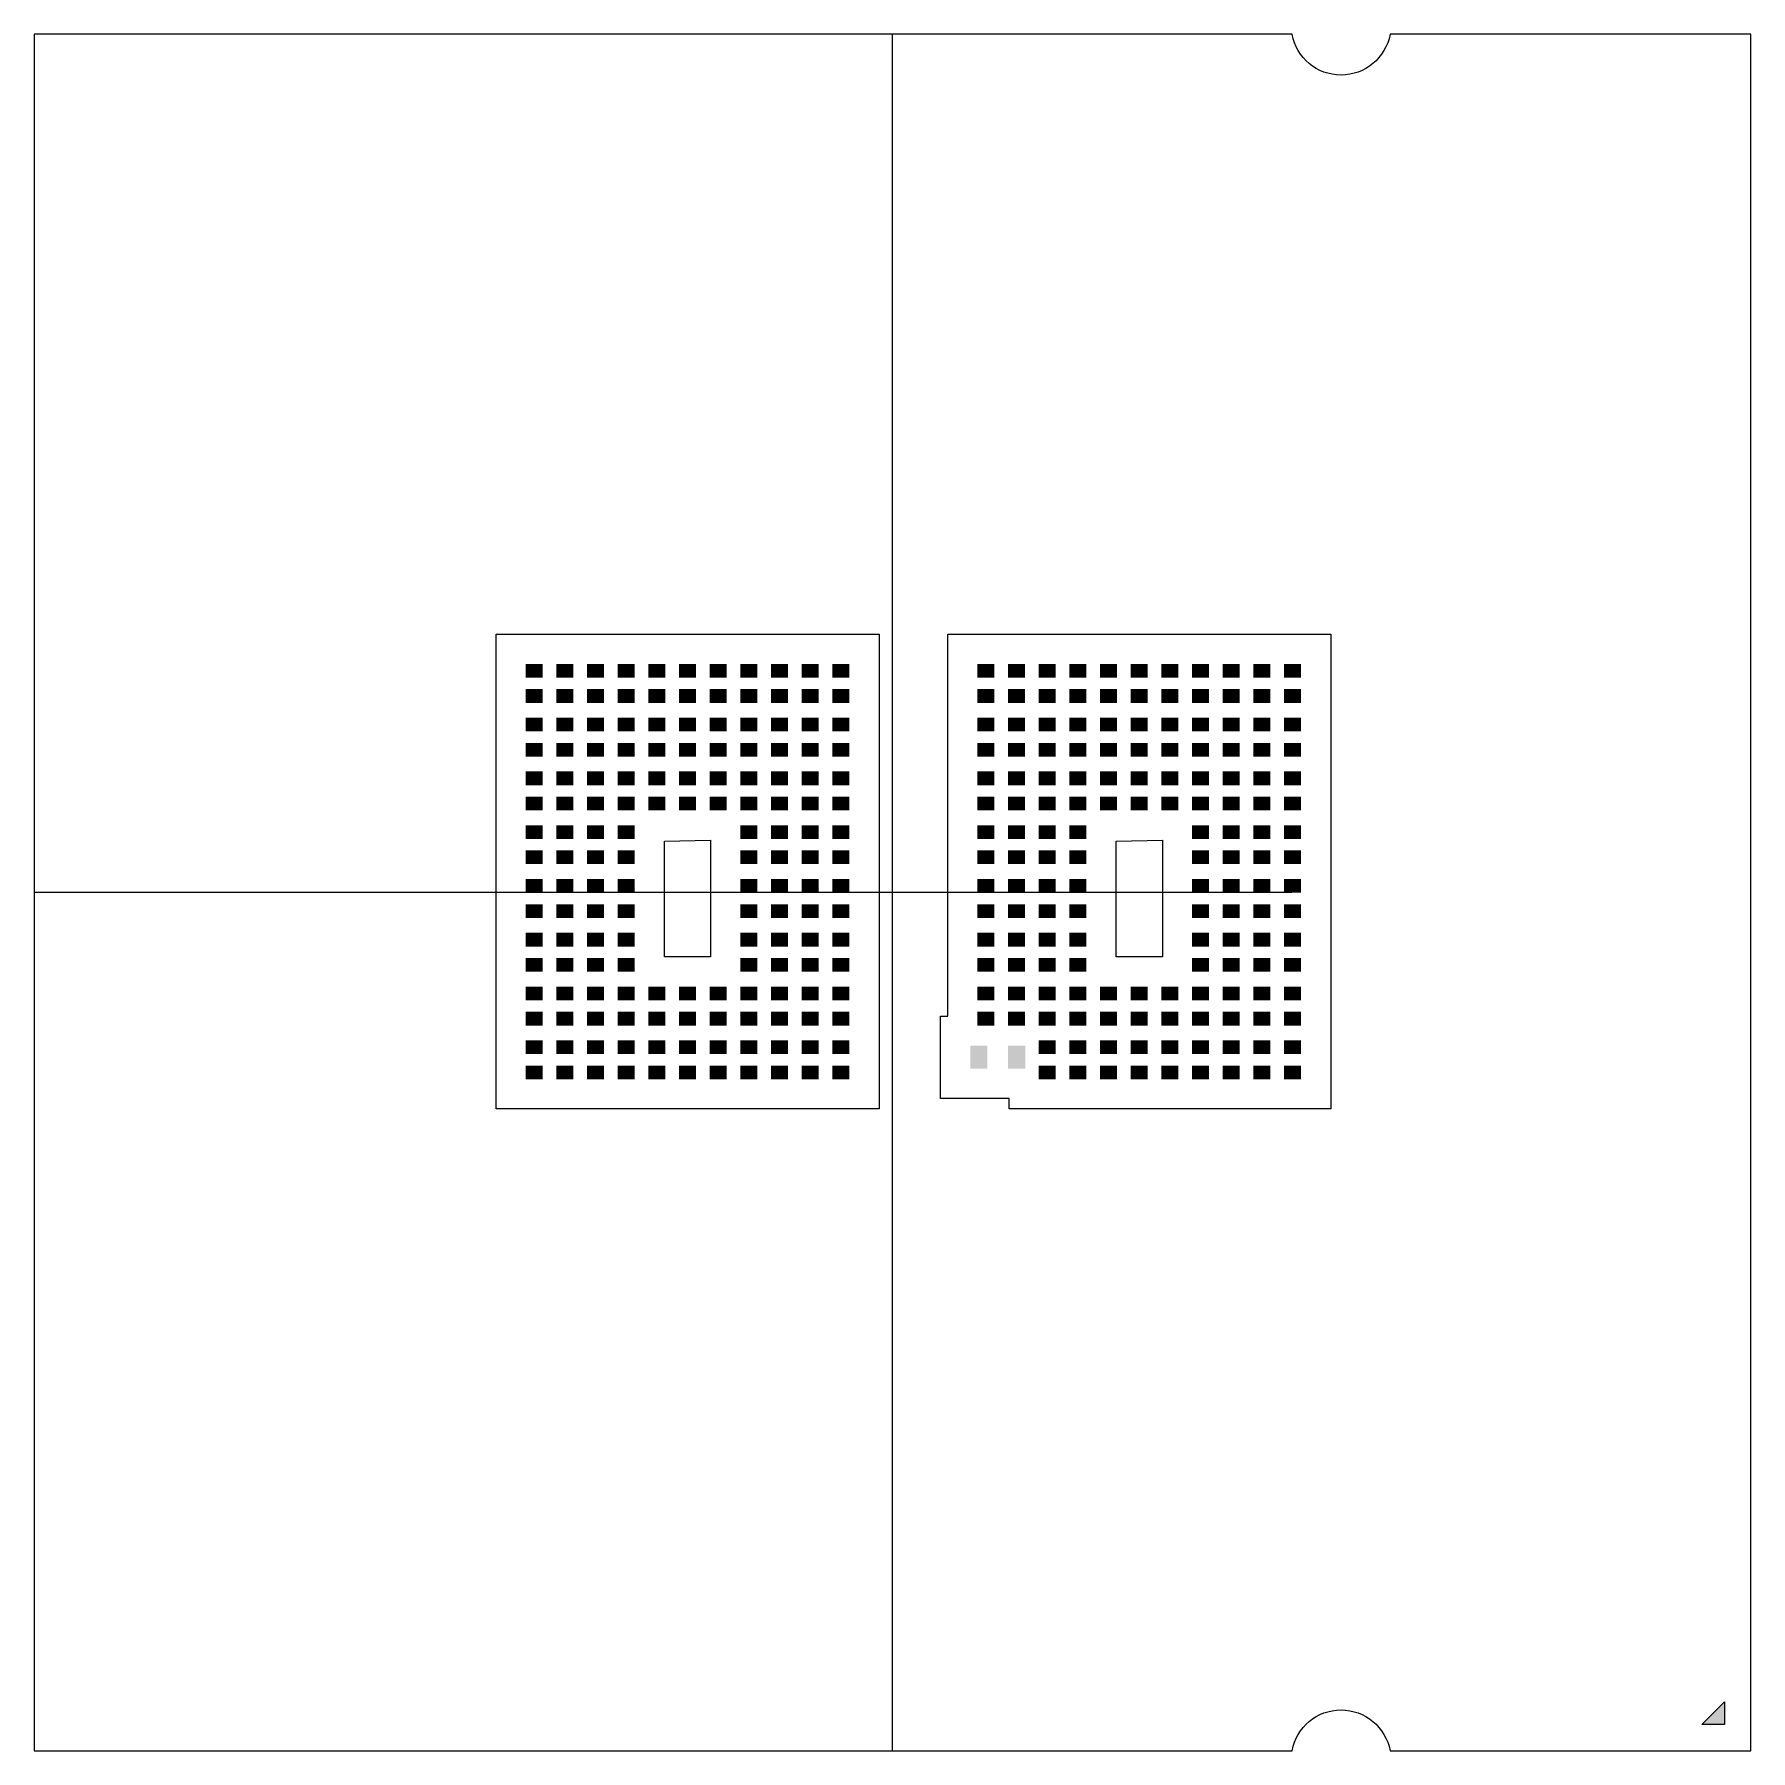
# Model space of a CAD drawing. Extents: x -18750 to 18750, y -18750 to 18750.
import ezdxf

# ---------------------------------------------------------------- set-up
doc = ezdxf.new("R2010")
doc.units = 0
doc.header["$MEASUREMENT"] = 0
doc.linetypes.add('CENTER2', pattern=[1.125, 0.75, -0.125, 0.125, -0.125])
doc.layers.get('0').update_dxf_attribs({"linetype": 'CONTINUOUS'})
for name, color, linetype in [('jigstreet', 7, 'Continuous'), ('PKG_OUTLINE', 81, 'CONTINUOUS'), ('SOLDERMASK_PADS_BTM', 12, 'CONTINUOUS')]:
    doc.layers.add(name, color=color, linetype=linetype)

# ---------------------------------------------------------------- blocks, each defined once
blk = doc.blocks.new('*U0')
at = {"color": 0, "linetype": 'CENTER2', "transparency": 16777216}
blk.add_line((0, -18750.12), (0, 18750.12), dxfattribs=at)
blk = doc.blocks.new('*U1')
at = {"color": 0, "linetype": 'CENTER2', "transparency": 16777216}
blk.add_line((13739.373, 0), (-13739.373, 0), dxfattribs=at)

msp = doc.modelspace()

# ---------------------------------------------------------------- hatches: boundary and pattern name
at = {"layer": 'SOLDERMASK_PADS_BTM'}
msp.add_hatch(color=256, dxfattribs=at).paths.add_polyline_path([(18180, -17680), (18180, -18180), (17680, -18180)], flags=0)

# ---------------------------------------------------------------- linework, layer by layer
at = {"layer": 'jigstreet'}
for points in [[(-6628, -4730), (-7018, -4730), (-7298, -4730), (-7968, -4730), (-8638, -4730), (-8662, -4729), (-8663, -4706), (-8663, -4156), (-8663, -3531), (-8663, -3155), (-8663, -2981), (-8663, -2605), (-8663, -2356), (-8663, -1980), (-8663, -1806), (-8663, -1430), (-8663, -1181), (-8663, -805), (-8663, -631), (-8663, -255), (-8663, -6), (-8663, 370), (-8663, 544), (-8663, 920), (-8663, 1169), (-8663, 1545), (-8663, 1719), (-8663, 2095), (-8663, 2344), (-8663, 2720), (-8663, 2894), (-8663, 3270), (-8663, 3519), (-8663, 3895), (-8663, 4069), (-8663, 4445), (-8663, 5070), (-8663, 5620), (-8662, 5643), (-8638, 5645), (-7968, 5645), (-7298, 5645), (-7018, 5645), (-6628, 5645), (-6348, 5645), (-5958, 5645), (-5678, 5645), (-5288, 5645), (-5008, 5645), (-4618, 5645), (-4338, 5645), (-3948, 5645), (-3668, 5645), (-3278, 5645), (-2998, 5645), (-2608, 5645), (-2328, 5645), (-1938, 5645), (-1658, 5645), (-988, 5645), (-318, 5645), (-294, 5643), (-293, 5620), (-293, 5070), (-293, 4445), (-293, 4069), (-293, 3895), (-293, 3519), (-293, 3270), (-293, 2894), (-293, 2720), (-293, 2344), (-293, 2095), (-293, 1719), (-293, 1545), (-293, 1169), (-293, 920), (-293, 544), (-293, 370), (-293, -6), (-293, -255), (-293, -631), (-293, -805), (-293, -1181), (-293, -1430), (-293, -1806), (-293, -1980), (-293, -2356), (-293, -2605), (-293, -2981), (-293, -3155), (-293, -3531), (-293, -4156), (-293, -4706), (-294, -4729), (-318, -4730), (-988, -4730), (-1658, -4730), (-1938, -4730), (-2328, -4730), (-2608, -4730), (-2998, -4730), (-3278, -4730), (-3668, -4730), (-3948, -4730), (-4338, -4730), (-4618, -4730), (-5008, -4730), (-5288, -4730), (-5678, -4730), (-5958, -4730), (-6348, -4730), (-6628, -4730)], [(1900, -4500), (1074, -4500), (1050, -4499), (1049, -4475), (1049, -2725), (1050, -2701), (1074, -2700), (1207, -2700), (1207, -2356), (1207, -1980), (1207, -1806), (1207, -1430), (1207, -1181), (1207, -805), (1207, -631), (1207, -255), (1207, -6), (1207, 370), (1207, 544), (1207, 920), (1207, 1169), (1207, 1545), (1207, 1719), (1207, 2095), (1207, 2344), (1207, 2720), (1207, 2894), (1207, 3270), (1207, 3519), (1207, 3895), (1207, 4069), (1207, 4445), (1207, 5070), (1207, 5620), (1208, 5643), (1232, 5645), (1902, 5645), (2572, 5645), (2852, 5645), (3242, 5645), (3522, 5645), (3912, 5645), (4192, 5645), (4582, 5645), (4862, 5645), (5252, 5645), (5532, 5645), (5922, 5645), (6202, 5645), (6592, 5645), (6872, 5645), (7262, 5645), (7542, 5645), (7932, 5645), (8212, 5645), (8882, 5645), (9552, 5645), (9576, 5643), (9577, 5620), (9577, 5070), (9577, 4445), (9577, 4069), (9577, 3895), (9577, 3519), (9577, 3270), (9577, 2894), (9577, 2720), (9577, 2344), (9577, 2095), (9577, 1719), (9577, 1545), (9577, 1169), (9577, 920), (9577, 544), (9577, 370), (9577, -6), (9577, -255), (9577, -631), (9577, -805), (9577, -1181), (9577, -1430), (9577, -1806), (9577, -1980), (9577, -2356), (9577, -2605), (9577, -2981), (9577, -3155), (9577, -3531), (9577, -4156), (9577, -4706), (9576, -4729), (9552, -4730), (8882, -4730), (8212, -4730), (7932, -4730), (7542, -4730), (7262, -4730), (6872, -4730), (6592, -4730), (6202, -4730), (5922, -4730), (5532, -4730), (5252, -4730), (4862, -4730), (4582, -4730), (4192, -4730), (3912, -4730), (3242, -4730), (2572, -4730), (2548, -4729), (2547, -4706), (2547, -4500), (1900, -4500)], [(-4983, 1120), (-3974, 1143), (-3974, -1404), (-4982, -1404), (-4983, 1120)], [(4887, 1120), (5896, 1143), (5896, -1404), (4888, -1404), (4887, 1120)]]:
    msp.add_lwpolyline(points, dxfattribs=at)
at = {"layer": 'PKG_OUTLINE'}
msp.add_lwpolyline([(10871, -18750), (18750, -18750), (18750, 18750), (10871, 18750, -0.830616), (8729, 18750), (-18750, 18750), (-18750, -18750), (8729, -18750, -0.830616)], format="xyb", close=True, dxfattribs=at)
at = {"layer": 'SOLDERMASK_PADS_BTM'}
msp.add_lwpolyline([(18180, -17680), (18180, -18180), (17680, -18180)], close=True, dxfattribs=at)
for points in [[(-8013, 4694), (-7643, 4694), (-8013, 4994), (-7643, 4994)], [(-7343, 4694), (-6973, 4694), (-7343, 4994), (-6973, 4994)], [(-6673, 4694), (-6303, 4694), (-6673, 4994), (-6303, 4994)], [(-6003, 4694), (-5633, 4694), (-6003, 4994), (-5633, 4994)], [(-5333, 4694), (-4963, 4694), (-5333, 4994), (-4963, 4994)], [(-4663, 4694), (-4293, 4694), (-4663, 4994), (-4293, 4994)], [(-3993, 4694), (-3623, 4694), (-3993, 4994), (-3623, 4994)], [(-3323, 4694), (-2953, 4694), (-3323, 4994), (-2953, 4994)], [(-2653, 4694), (-2283, 4694), (-2653, 4994), (-2283, 4994)], [(-1983, 4694), (-1613, 4694), (-1983, 4994), (-1613, 4994)], [(-1313, 4694), (-943, 4694), (-1313, 4994), (-943, 4994)], [(1857, 4694), (2227, 4694), (1857, 4994), (2227, 4994)], [(2527, 4694), (2897, 4694), (2527, 4994), (2897, 4994)], [(3197, 4694), (3567, 4694), (3197, 4994), (3567, 4994)], [(3867, 4694), (4237, 4694), (3867, 4994), (4237, 4994)], [(4537, 4694), (4907, 4694), (4537, 4994), (4907, 4994)], [(5207, 4694), (5577, 4694), (5207, 4994), (5577, 4994)], [(5877, 4694), (6247, 4694), (5877, 4994), (6247, 4994)], [(6547, 4694), (6917, 4694), (6547, 4994), (6917, 4994)], [(7217, 4694), (7587, 4694), (7217, 4994), (7587, 4994)], [(7887, 4694), (8257, 4694), (7887, 4994), (8257, 4994)], [(8557, 4694), (8927, 4694), (8557, 4994), (8927, 4994)], [(-8013, 4144), (-7643, 4144), (-8013, 4444), (-7643, 4444)], [(-7343, 4144), (-6973, 4144), (-7343, 4444), (-6973, 4444)], [(-6673, 4144), (-6303, 4144), (-6673, 4444), (-6303, 4444)], [(-6003, 4144), (-5633, 4144), (-6003, 4444), (-5633, 4444)], [(-5333, 4144), (-4963, 4144), (-5333, 4444), (-4963, 4444)], [(-4663, 4144), (-4293, 4144), (-4663, 4444), (-4293, 4444)], [(-3993, 4144), (-3623, 4144), (-3993, 4444), (-3623, 4444)], [(-3323, 4144), (-2953, 4144), (-3323, 4444), (-2953, 4444)], [(-2653, 4144), (-2283, 4144), (-2653, 4444), (-2283, 4444)], [(-1983, 4144), (-1613, 4144), (-1983, 4444), (-1613, 4444)], [(-1313, 4144), (-943, 4144), (-1313, 4444), (-943, 4444)], [(1857, 4144), (2227, 4144), (1857, 4444), (2227, 4444)], [(2527, 4144), (2897, 4144), (2527, 4444), (2897, 4444)], [(3197, 4144), (3567, 4144), (3197, 4444), (3567, 4444)], [(3867, 4144), (4237, 4144), (3867, 4444), (4237, 4444)], [(4537, 4144), (4907, 4144), (4537, 4444), (4907, 4444)], [(5207, 4144), (5577, 4144), (5207, 4444), (5577, 4444)], [(5877, 4144), (6247, 4144), (5877, 4444), (6247, 4444)], [(6547, 4144), (6917, 4144), (6547, 4444), (6917, 4444)], [(7217, 4144), (7587, 4144), (7217, 4444), (7587, 4444)], [(7887, 4144), (8257, 4144), (7887, 4444), (8257, 4444)], [(8557, 4144), (8927, 4144), (8557, 4444), (8927, 4444)], [(-8013, 3520), (-7643, 3520), (-8013, 3820), (-7643, 3820)], [(-7343, 3520), (-6973, 3520), (-7343, 3820), (-6973, 3820)], [(-6673, 3520), (-6303, 3520), (-6673, 3820), (-6303, 3820)], [(-6003, 3520), (-5633, 3520), (-6003, 3820), (-5633, 3820)], [(-5333, 3520), (-4963, 3520), (-5333, 3820), (-4963, 3820)], [(-4663, 3520), (-4293, 3520), (-4663, 3820), (-4293, 3820)], [(-3993, 3520), (-3623, 3520), (-3993, 3820), (-3623, 3820)], [(-3323, 3520), (-2953, 3520), (-3323, 3820), (-2953, 3820)], [(-2653, 3520), (-2283, 3520), (-2653, 3820), (-2283, 3820)], [(-1983, 3520), (-1613, 3520), (-1983, 3820), (-1613, 3820)], [(-1313, 3520), (-943, 3520), (-1313, 3820), (-943, 3820)], [(1857, 3520), (2227, 3520), (1857, 3820), (2227, 3820)], [(2527, 3520), (2897, 3520), (2527, 3820), (2897, 3820)], [(3197, 3520), (3567, 3520), (3197, 3820), (3567, 3820)], [(3867, 3520), (4237, 3520), (3867, 3820), (4237, 3820)], [(4537, 3520), (4907, 3520), (4537, 3820), (4907, 3820)], [(5207, 3520), (5577, 3520), (5207, 3820), (5577, 3820)], [(5877, 3520), (6247, 3520), (5877, 3820), (6247, 3820)], [(6547, 3520), (6917, 3520), (6547, 3820), (6917, 3820)], [(7217, 3520), (7587, 3520), (7217, 3820), (7587, 3820)], [(7887, 3520), (8257, 3520), (7887, 3820), (8257, 3820)], [(8557, 3520), (8927, 3520), (8557, 3820), (8927, 3820)], [(-8013, 2970), (-7643, 2970), (-8013, 3270), (-7643, 3270)], [(-7343, 2970), (-6973, 2970), (-7343, 3270), (-6973, 3270)], [(-6673, 2970), (-6303, 2970), (-6673, 3270), (-6303, 3270)], [(-6003, 2970), (-5633, 2970), (-6003, 3270), (-5633, 3270)], [(-5333, 2970), (-4963, 2970), (-5333, 3270), (-4963, 3270)], [(-4663, 2970), (-4293, 2970), (-4663, 3270), (-4293, 3270)], [(-3993, 2970), (-3623, 2970), (-3993, 3270), (-3623, 3270)], [(-3323, 2970), (-2953, 2970), (-3323, 3270), (-2953, 3270)], [(-2653, 2970), (-2283, 2970), (-2653, 3270), (-2283, 3270)], [(-1983, 2970), (-1613, 2970), (-1983, 3270), (-1613, 3270)], [(-1313, 2970), (-943, 2970), (-1313, 3270), (-943, 3270)], [(1857, 2970), (2227, 2970), (1857, 3270), (2227, 3270)], [(2527, 2970), (2897, 2970), (2527, 3270), (2897, 3270)], [(3197, 2970), (3567, 2970), (3197, 3270), (3567, 3270)], [(3867, 2970), (4237, 2970), (3867, 3270), (4237, 3270)], [(4537, 2970), (4907, 2970), (4537, 3270), (4907, 3270)], [(5207, 2970), (5577, 2970), (5207, 3270), (5577, 3270)], [(5877, 2970), (6247, 2970), (5877, 3270), (6247, 3270)], [(6547, 2970), (6917, 2970), (6547, 3270), (6917, 3270)], [(7217, 2970), (7587, 2970), (7217, 3270), (7587, 3270)], [(7887, 2970), (8257, 2970), (7887, 3270), (8257, 3270)], [(8557, 2970), (8927, 2970), (8557, 3270), (8927, 3270)], [(-8013, 2344), (-7643, 2344), (-8013, 2644), (-7643, 2644)], [(-7343, 2344), (-6973, 2344), (-7343, 2644), (-6973, 2644)], [(-6673, 2344), (-6303, 2344), (-6673, 2644), (-6303, 2644)], [(-6003, 2344), (-5633, 2344), (-6003, 2644), (-5633, 2644)], [(-5333, 2344), (-4963, 2344), (-5333, 2644), (-4963, 2644)], [(-4663, 2344), (-4293, 2344), (-4663, 2644), (-4293, 2644)], [(-3993, 2344), (-3623, 2344), (-3993, 2644), (-3623, 2644)], [(-3323, 2344), (-2953, 2344), (-3323, 2644), (-2953, 2644)], [(-2653, 2344), (-2283, 2344), (-2653, 2644), (-2283, 2644)], [(-1983, 2344), (-1613, 2344), (-1983, 2644), (-1613, 2644)], [(-1313, 2344), (-943, 2344), (-1313, 2644), (-943, 2644)], [(1857, 2344), (2227, 2344), (1857, 2644), (2227, 2644)], [(2527, 2344), (2897, 2344), (2527, 2644), (2897, 2644)], [(3197, 2344), (3567, 2344), (3197, 2644), (3567, 2644)], [(3867, 2344), (4237, 2344), (3867, 2644), (4237, 2644)], [(4537, 2344), (4907, 2344), (4537, 2644), (4907, 2644)], [(5207, 2344), (5577, 2344), (5207, 2644), (5577, 2644)], [(5877, 2344), (6247, 2344), (5877, 2644), (6247, 2644)], [(6547, 2344), (6917, 2344), (6547, 2644), (6917, 2644)], [(7217, 2344), (7587, 2344), (7217, 2644), (7587, 2644)], [(7887, 2344), (8257, 2344), (7887, 2644), (8257, 2644)], [(8557, 2344), (8927, 2344), (8557, 2644), (8927, 2644)], [(-8013, 1794), (-7643, 1794), (-8013, 2094), (-7643, 2094)], [(-7343, 1794), (-6973, 1794), (-7343, 2094), (-6973, 2094)], [(-6673, 1794), (-6303, 1794), (-6673, 2094), (-6303, 2094)], [(-6003, 1794), (-5633, 1794), (-6003, 2094), (-5633, 2094)], [(-5333, 1794), (-4963, 1794), (-5333, 2094), (-4963, 2094)], [(-4663, 1794), (-4293, 1794), (-4663, 2094), (-4293, 2094)], [(-3993, 1794), (-3623, 1794), (-3993, 2094), (-3623, 2094)], [(-3323, 1794), (-2953, 1794), (-3323, 2094), (-2953, 2094)], [(-2653, 1794), (-2283, 1794), (-2653, 2094), (-2283, 2094)], [(-1983, 1794), (-1613, 1794), (-1983, 2094), (-1613, 2094)], [(-1313, 1794), (-943, 1794), (-1313, 2094), (-943, 2094)], [(1857, 1794), (2227, 1794), (1857, 2094), (2227, 2094)], [(2527, 1794), (2897, 1794), (2527, 2094), (2897, 2094)], [(3197, 1794), (3567, 1794), (3197, 2094), (3567, 2094)], [(3867, 1794), (4237, 1794), (3867, 2094), (4237, 2094)], [(4537, 1794), (4907, 1794), (4537, 2094), (4907, 2094)], [(5207, 1794), (5577, 1794), (5207, 2094), (5577, 2094)], [(5877, 1794), (6247, 1794), (5877, 2094), (6247, 2094)], [(6547, 1794), (6917, 1794), (6547, 2094), (6917, 2094)], [(7217, 1794), (7587, 1794), (7217, 2094), (7587, 2094)], [(7887, 1794), (8257, 1794), (7887, 2094), (8257, 2094)], [(8557, 1794), (8927, 1794), (8557, 2094), (8927, 2094)], [(-8013, 1170), (-7643, 1170), (-8013, 1470), (-7643, 1470)], [(-7343, 1170), (-6973, 1170), (-7343, 1470), (-6973, 1470)], [(-6673, 1170), (-6303, 1170), (-6673, 1470), (-6303, 1470)], [(-6003, 1170), (-5633, 1170), (-6003, 1470), (-5633, 1470)], [(-3323, 1170), (-2953, 1170), (-3323, 1470), (-2953, 1470)], [(-2653, 1170), (-2283, 1170), (-2653, 1470), (-2283, 1470)], [(-1983, 1170), (-1613, 1170), (-1983, 1470), (-1613, 1470)], [(-1313, 1170), (-943, 1170), (-1313, 1470), (-943, 1470)], [(1857, 1170), (2227, 1170), (1857, 1470), (2227, 1470)], [(2527, 1170), (2897, 1170), (2527, 1470), (2897, 1470)], [(3197, 1170), (3567, 1170), (3197, 1470), (3567, 1470)], [(3867, 1170), (4237, 1170), (3867, 1470), (4237, 1470)], [(6547, 1170), (6917, 1170), (6547, 1470), (6917, 1470)], [(7217, 1170), (7587, 1170), (7217, 1470), (7587, 1470)], [(7887, 1170), (8257, 1170), (7887, 1470), (8257, 1470)], [(8557, 1170), (8927, 1170), (8557, 1470), (8927, 1470)], [(-8013, 620), (-7643, 620), (-8013, 920), (-7643, 920)], [(-7343, 620), (-6973, 620), (-7343, 920), (-6973, 920)], [(-6673, 620), (-6303, 620), (-6673, 920), (-6303, 920)], [(-6003, 620), (-5633, 620), (-6003, 920), (-5633, 920)], [(-3323, 620), (-2953, 620), (-3323, 920), (-2953, 920)], [(-2653, 620), (-2283, 620), (-2653, 920), (-2283, 920)], [(-1983, 620), (-1613, 620), (-1983, 920), (-1613, 920)], [(-1313, 620), (-943, 620), (-1313, 920), (-943, 920)], [(1857, 620), (2227, 620), (1857, 920), (2227, 920)], [(2527, 620), (2897, 620), (2527, 920), (2897, 920)], [(3197, 620), (3567, 620), (3197, 920), (3567, 920)], [(3867, 620), (4237, 620), (3867, 920), (4237, 920)], [(6547, 620), (6917, 620), (6547, 920), (6917, 920)], [(7217, 620), (7587, 620), (7217, 920), (7587, 920)], [(7887, 620), (8257, 620), (7887, 920), (8257, 920)], [(8557, 620), (8927, 620), (8557, 920), (8927, 920)], [(-8013, -6), (-7643, -6), (-8013, 294), (-7643, 294)], [(-7343, -6), (-6973, -6), (-7343, 294), (-6973, 294)], [(-6673, -6), (-6303, -6), (-6673, 294), (-6303, 294)], [(-6003, -6), (-5633, -6), (-6003, 294), (-5633, 294)], [(-3323, -6), (-2953, -6), (-3323, 294), (-2953, 294)], [(-2653, -6), (-2283, -6), (-2653, 294), (-2283, 294)], [(-1983, -6), (-1613, -6), (-1983, 294), (-1613, 294)], [(-1313, -6), (-943, -6), (-1313, 294), (-943, 294)], [(1857, -6), (2227, -6), (1857, 294), (2227, 294)], [(2527, -6), (2897, -6), (2527, 294), (2897, 294)], [(3197, -6), (3567, -6), (3197, 294), (3567, 294)], [(3867, -6), (4237, -6), (3867, 294), (4237, 294)], [(6547, -6), (6917, -6), (6547, 294), (6917, 294)], [(7217, -6), (7587, -6), (7217, 294), (7587, 294)], [(7887, -6), (8257, -6), (7887, 294), (8257, 294)], [(8557, -6), (8927, -6), (8557, 294), (8927, 294)], [(-8013, -555), (-7643, -555), (-8013, -256), (-7643, -256)], [(-7343, -555), (-6973, -555), (-7343, -256), (-6973, -256)], [(-6673, -555), (-6303, -555), (-6673, -256), (-6303, -256)], [(-6003, -555), (-5633, -555), (-6003, -256), (-5633, -256)], [(-3323, -555), (-2953, -555), (-3323, -256), (-2953, -256)], [(-2653, -555), (-2283, -555), (-2653, -256), (-2283, -256)], [(-1983, -555), (-1613, -555), (-1983, -256), (-1613, -256)], [(-1313, -555), (-943, -555), (-1313, -256), (-943, -256)], [(1857, -555), (2227, -555), (1857, -256), (2227, -256)], [(2527, -555), (2897, -555), (2527, -256), (2897, -256)], [(3197, -555), (3567, -555), (3197, -256), (3567, -256)], [(3867, -555), (4237, -555), (3867, -256), (4237, -256)], [(6547, -555), (6917, -555), (6547, -256), (6917, -256)], [(7217, -555), (7587, -555), (7217, -256), (7587, -256)], [(7887, -555), (8257, -555), (7887, -256), (8257, -256)], [(8557, -555), (8927, -555), (8557, -256), (8927, -256)], [(-8013, -1180), (-7643, -1180), (-8013, -880), (-7643, -880)], [(-7343, -1180), (-6973, -1180), (-7343, -880), (-6973, -880)], [(-6673, -1180), (-6303, -1180), (-6673, -880), (-6303, -880)], [(-6003, -1180), (-5633, -1180), (-6003, -880), (-5633, -880)], [(-3323, -1180), (-2953, -1180), (-3323, -880), (-2953, -880)], [(-2653, -1180), (-2283, -1180), (-2653, -880), (-2283, -880)], [(-1983, -1180), (-1613, -1180), (-1983, -880), (-1613, -880)], [(-1313, -1180), (-943, -1180), (-1313, -880), (-943, -880)], [(1857, -1180), (2227, -1180), (1857, -880), (2227, -880)], [(2527, -1180), (2897, -1180), (2527, -880), (2897, -880)], [(3197, -1180), (3567, -1180), (3197, -880), (3567, -880)], [(3867, -1180), (4237, -1180), (3867, -880), (4237, -880)], [(6547, -1180), (6917, -1180), (6547, -880), (6917, -880)], [(7217, -1180), (7587, -1180), (7217, -880), (7587, -880)], [(7887, -1180), (8257, -1180), (7887, -880), (8257, -880)], [(8557, -1180), (8927, -1180), (8557, -880), (8927, -880)], [(-8013, -1730), (-7643, -1730), (-8013, -1430), (-7643, -1430)], [(-7343, -1730), (-6973, -1730), (-7343, -1430), (-6973, -1430)], [(-6673, -1730), (-6303, -1730), (-6673, -1430), (-6303, -1430)], [(-6003, -1730), (-5633, -1730), (-6003, -1430), (-5633, -1430)], [(-3323, -1730), (-2953, -1730), (-3323, -1430), (-2953, -1430)], [(-2653, -1730), (-2283, -1730), (-2653, -1430), (-2283, -1430)], [(-1983, -1730), (-1613, -1730), (-1983, -1430), (-1613, -1430)], [(-1313, -1730), (-943, -1730), (-1313, -1430), (-943, -1430)], [(1857, -1730), (2227, -1730), (1857, -1430), (2227, -1430)], [(2527, -1730), (2897, -1730), (2527, -1430), (2897, -1430)], [(3197, -1730), (3567, -1730), (3197, -1430), (3567, -1430)], [(3867, -1730), (4237, -1730), (3867, -1430), (4237, -1430)], [(6547, -1730), (6917, -1730), (6547, -1430), (6917, -1430)], [(7217, -1730), (7587, -1730), (7217, -1430), (7587, -1430)], [(7887, -1730), (8257, -1730), (7887, -1430), (8257, -1430)], [(8557, -1730), (8927, -1730), (8557, -1430), (8927, -1430)], [(-8013, -2356), (-7643, -2356), (-8013, -2056), (-7643, -2056)], [(-7343, -2356), (-6973, -2356), (-7343, -2056), (-6973, -2056)], [(-6673, -2356), (-6303, -2356), (-6673, -2056), (-6303, -2056)], [(-6003, -2356), (-5633, -2356), (-6003, -2056), (-5633, -2056)], [(-5333, -2356), (-4963, -2356), (-5333, -2056), (-4963, -2056)], [(-4663, -2356), (-4293, -2356), (-4663, -2056), (-4293, -2056)], [(-3993, -2356), (-3623, -2356), (-3993, -2056), (-3623, -2056)], [(-3323, -2356), (-2953, -2356), (-3323, -2056), (-2953, -2056)], [(-2653, -2356), (-2283, -2356), (-2653, -2056), (-2283, -2056)], [(-1983, -2356), (-1613, -2356), (-1983, -2056), (-1613, -2056)], [(-1313, -2356), (-943, -2356), (-1313, -2056), (-943, -2056)], [(1857, -2356), (2227, -2356), (1857, -2056), (2227, -2056)], [(2527, -2356), (2897, -2356), (2527, -2056), (2897, -2056)], [(3197, -2356), (3567, -2356), (3197, -2056), (3567, -2056)], [(3867, -2356), (4237, -2356), (3867, -2056), (4237, -2056)], [(4537, -2356), (4907, -2356), (4537, -2056), (4907, -2056)], [(5207, -2356), (5577, -2356), (5207, -2056), (5577, -2056)], [(5877, -2356), (6247, -2356), (5877, -2056), (6247, -2056)], [(6547, -2356), (6917, -2356), (6547, -2056), (6917, -2056)], [(7217, -2356), (7587, -2356), (7217, -2056), (7587, -2056)], [(7887, -2356), (8257, -2356), (7887, -2056), (8257, -2056)], [(8557, -2356), (8927, -2356), (8557, -2056), (8927, -2056)], [(-8013, -2906), (-7643, -2906), (-8013, -2606), (-7643, -2606)], [(-7343, -2906), (-6973, -2906), (-7343, -2606), (-6973, -2606)], [(-6673, -2906), (-6303, -2906), (-6673, -2606), (-6303, -2606)], [(-6003, -2906), (-5633, -2906), (-6003, -2606), (-5633, -2606)], [(-5333, -2906), (-4963, -2906), (-5333, -2606), (-4963, -2606)], [(-4663, -2906), (-4293, -2906), (-4663, -2606), (-4293, -2606)], [(-3993, -2906), (-3623, -2906), (-3993, -2606), (-3623, -2606)], [(-3323, -2906), (-2953, -2906), (-3323, -2606), (-2953, -2606)], [(-2653, -2906), (-2283, -2906), (-2653, -2606), (-2283, -2606)], [(-1983, -2906), (-1613, -2906), (-1983, -2606), (-1613, -2606)], [(-1313, -2906), (-943, -2906), (-1313, -2606), (-943, -2606)], [(1857, -2906), (2227, -2906), (1857, -2606), (2227, -2606)], [(2527, -2906), (2897, -2906), (2527, -2606), (2897, -2606)], [(3197, -2906), (3567, -2906), (3197, -2606), (3567, -2606)], [(3867, -2906), (4237, -2906), (3867, -2606), (4237, -2606)], [(4537, -2906), (4907, -2906), (4537, -2606), (4907, -2606)], [(5207, -2906), (5577, -2906), (5207, -2606), (5577, -2606)], [(5877, -2906), (6247, -2906), (5877, -2606), (6247, -2606)], [(6547, -2906), (6917, -2906), (6547, -2606), (6917, -2606)], [(7217, -2906), (7587, -2906), (7217, -2606), (7587, -2606)], [(7887, -2906), (8257, -2906), (7887, -2606), (8257, -2606)], [(8557, -2906), (8927, -2906), (8557, -2606), (8927, -2606)], [(-8013, -3530), (-7643, -3530), (-8013, -3230), (-7643, -3230)], [(-7343, -3530), (-6973, -3530), (-7343, -3230), (-6973, -3230)], [(-6673, -3530), (-6303, -3530), (-6673, -3230), (-6303, -3230)], [(-6003, -3530), (-5633, -3530), (-6003, -3230), (-5633, -3230)], [(-5333, -3530), (-4963, -3530), (-5333, -3230), (-4963, -3230)], [(-4663, -3530), (-4293, -3530), (-4663, -3230), (-4293, -3230)], [(-3993, -3530), (-3623, -3530), (-3993, -3230), (-3623, -3230)], [(-3323, -3530), (-2953, -3530), (-3323, -3230), (-2953, -3230)], [(-2653, -3530), (-2283, -3530), (-2653, -3230), (-2283, -3230)], [(-1983, -3530), (-1613, -3530), (-1983, -3230), (-1613, -3230)], [(-1313, -3530), (-943, -3530), (-1313, -3230), (-943, -3230)], [(1699, -3850), (2075, -3850), (1699, -3350), (2075, -3350)], [(2525, -3850), (2901, -3850), (2525, -3350), (2901, -3350)], [(3197, -3530), (3567, -3530), (3197, -3230), (3567, -3230)], [(3867, -3530), (4237, -3530), (3867, -3230), (4237, -3230)], [(4537, -3530), (4907, -3530), (4537, -3230), (4907, -3230)], [(5207, -3530), (5577, -3530), (5207, -3230), (5577, -3230)], [(5877, -3530), (6247, -3530), (5877, -3230), (6247, -3230)], [(6547, -3530), (6917, -3530), (6547, -3230), (6917, -3230)], [(7217, -3530), (7587, -3530), (7217, -3230), (7587, -3230)], [(7887, -3530), (8257, -3530), (7887, -3230), (8257, -3230)], [(8557, -3530), (8927, -3530), (8557, -3230), (8927, -3230)], [(-8013, -4080), (-7643, -4080), (-8013, -3780), (-7643, -3780)], [(-7343, -4080), (-6973, -4080), (-7343, -3780), (-6973, -3780)], [(-6673, -4080), (-6303, -4080), (-6673, -3780), (-6303, -3780)], [(-6003, -4080), (-5633, -4080), (-6003, -3780), (-5633, -3780)], [(-5333, -4080), (-4963, -4080), (-5333, -3780), (-4963, -3780)], [(-4663, -4080), (-4293, -4080), (-4663, -3780), (-4293, -3780)], [(-3993, -4080), (-3623, -4080), (-3993, -3780), (-3623, -3780)], [(-3323, -4080), (-2953, -4080), (-3323, -3780), (-2953, -3780)], [(-2653, -4080), (-2283, -4080), (-2653, -3780), (-2283, -3780)], [(-1983, -4080), (-1613, -4080), (-1983, -3780), (-1613, -3780)], [(-1313, -4080), (-943, -4080), (-1313, -3780), (-943, -3780)], [(3197, -4080), (3567, -4080), (3197, -3780), (3567, -3780)], [(3867, -4080), (4237, -4080), (3867, -3780), (4237, -3780)], [(4537, -4080), (4907, -4080), (4537, -3780), (4907, -3780)], [(5207, -4080), (5577, -4080), (5207, -3780), (5577, -3780)], [(5877, -4080), (6247, -4080), (5877, -3780), (6247, -3780)], [(6547, -4080), (6917, -4080), (6547, -3780), (6917, -3780)], [(7217, -4080), (7587, -4080), (7217, -3780), (7587, -3780)], [(7887, -4080), (8257, -4080), (7887, -3780), (8257, -3780)], [(8557, -4080), (8927, -4080), (8557, -3780), (8927, -3780)]]:
    msp.add_solid(points, dxfattribs=at)

# ---------------------------------------------------------------- block references
at = {"linetype": 'CENTER2'}
for name, p in [('*U0', (0, 0)), ('*U1', (-5011, 0))]:
    msp.add_blockref(name, p, dxfattribs=at)

doc.saveas('drawing.dxf')
